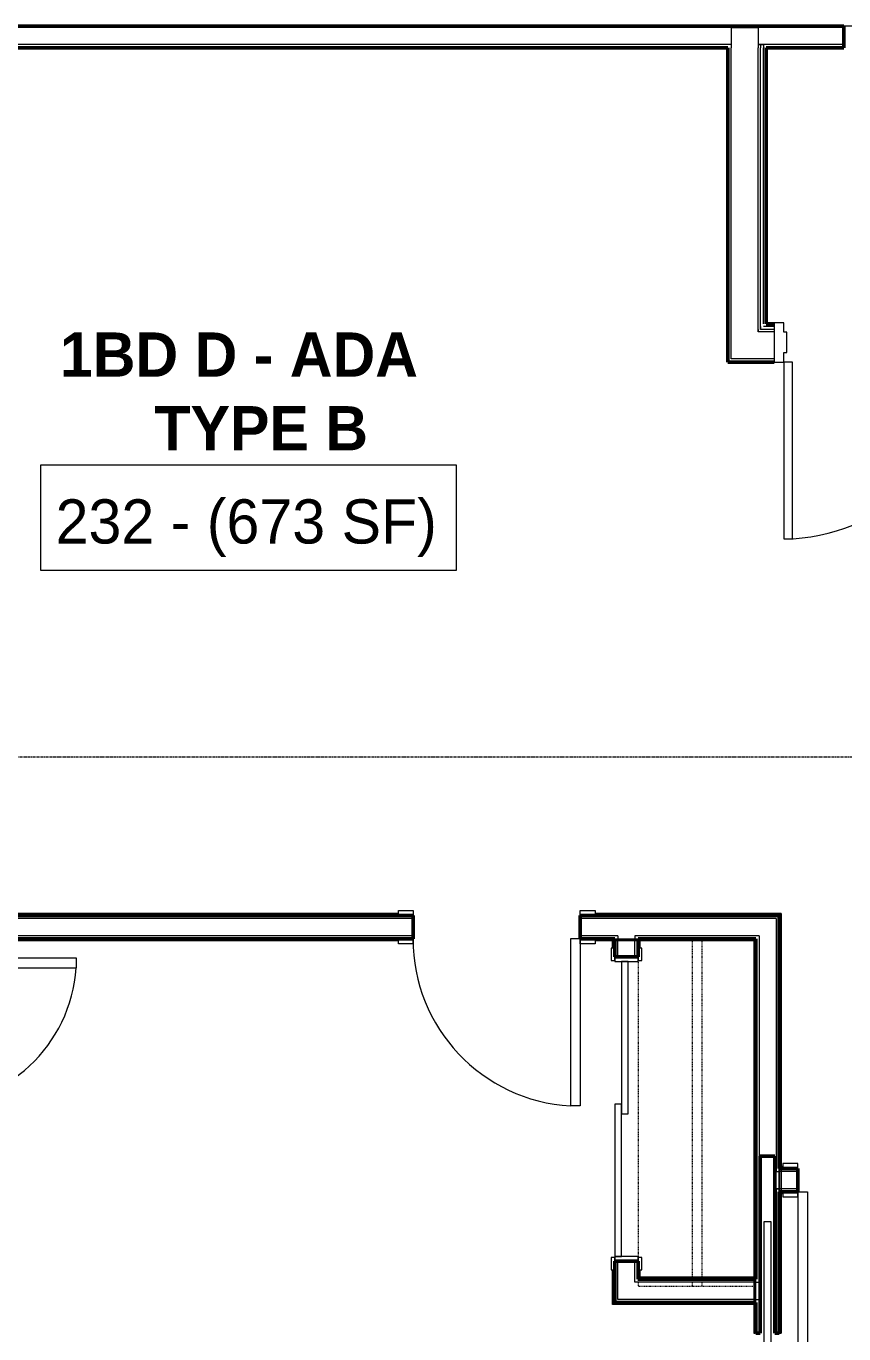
# Model space of a CAD drawing. Header units: inches. Extents: x -4235 to -464, y 9767 to 12344.
# Drawn here: x -3801.7 to -3635.3, y 11164.8 to 11431 of the extents above; entities that cross this region are included whole.
import ezdxf

# ---------------------------------------------------------------- set-up
doc = ezdxf.new("R2010")
doc.units = ezdxf.units.IN
doc.header["$MEASUREMENT"] = 0
doc.linetypes.add('Dash', pattern=[0.25, 0.125, -0.125])
doc.linetypes.add('Grid Line 1_2_', pattern=[0.875, 0.5, -0.125, 0.125, -0.125])
for name, color, linetype, lineweight in [('0-1', 7, 'Continuous', 5), ('0-2', 10, 'Continuous', 9), ('0-3', 7, 'Continuous', 9), ('A-AREA-IDEN', 2, 'Continuous', 9), ('A-DOOR-1', 7, 'Continuous', 9), ('A-DOOR-2', 130, 'Continuous', 20), ('A-DOOR-FRAM-1', 130, 'Continuous', 20), ('A-FLOR-4', 192, 'Continuous', 9), ('A-WALL-1', 250, 'Continuous', 50), ('A-WALL-2', 50, 'Continuous', 13), ('A-WALL-3', 10, 'Continuous', 9), ('A-WALL-4', 254, 'Continuous', 9), ('A-WALL-5', 7, 'Continuous', 9), ('I-WALL-1', 250, 'Continuous', 50), ('I-WALL-2', 10, 'Continuous', 9), ('I-WALL-3', 254, 'Continuous', 9), ('Q-CASE-HDLN-1', 7, 'Dash', 9), ('S-GRID-1', 1, 'Grid Line 1_2_', 9)]:
    doc.layers.add(name, color=color, linetype=linetype, lineweight=lineweight)
doc.styles.add('Century Gothic', font='ufonts.com_century-gothic.ttf', dxfattribs={"height": 9})
doc.styles.add('Century Gothic_B', font='GOTHICB.TTF', dxfattribs={"height": 9})

# ---------------------------------------------------------------- blocks, each defined once
blk = doc.blocks.new('SWING - SINGLE - FLUSH - 2-10 x 6-8 - PRIVACY-3199405-BACKGROUND - 2ND FLOOR')
at = {"layer": 'A-DOOR-1'}
blk.add_arc((17, -2.37), 34.07, 180, 266.6343, dxfattribs=at)
at = {"layer": 'A-DOOR-2'}
for p, q in [((15, -2.37), (15, -36.38)), ((17, -2.37), (15, -2.37)), ((17, -2.37), (17, -36.38)), ((17, -36.38), (15, -36.38))]:
    blk.add_line(p, q, dxfattribs=at)
at = {"layer": 'A-DOOR-FRAM-1'}
for p, q in [((-20, 2.38), (-20, 3.38)), ((-20, 3.38), (-17, 3.38)), ((-17, 3.38), (-17, 2.38)), ((17, 2.38), (17, 3.38)), ((17, 3.38), (20, 3.38)), ((20, 3.38), (20, 2.38)), ((-17, 2.38), (-20, 2.38)), ((20, 2.38), (17, 2.38)), ((-20, -2.37), (-17, -2.37)), ((-20, -3.37), (-20, -2.37)), ((-17, -2.37), (-17, -3.37)), ((17, -2.37), (20, -2.37)), ((17, -3.37), (17, -2.37)), ((20, -2.37), (20, -3.37)), ((-17, -3.37), (-20, -3.37)), ((20, -3.37), (17, -3.37))]:
    blk.add_line(p, q, dxfattribs=at)
blk = doc.blocks.new('Basic Wall _ INT - W4BØF - _5_8 GYP - 2X4 WOOD_BATT_ - 5_8 GYP_ - ___-2685893-BACKGROUND - 2ND FLOOR')
at = {"layer": 'A-WALL-3'}
for p, q in [((-3677.19, 11245.19), (-3677.21, 11245.19)), ((-3677.15, 11245.19), (-3677.1, 11245.19)), ((-3677.1, 11245.19), (-3677.09, 11245.19)), ((-3677.09, 11245.19), (-3677.07, 11245.19)), ((-3677.07, 11245.19), (-3676.92, 11245.19)), ((-3677.01, 11245.19), (-3677.07, 11245.19)), ((-3676.86, 11245.19), (-3677.01, 11245.19)), ((-3676.92, 11245.19), (-3676.8, 11245.19)), ((-3676.8, 11245.19), (-3676.86, 11245.19)), ((-3676.86, 11244.9), (-3676.86, 11244.96)), ((-3676.86, 11244.78), (-3676.86, 11244.85)), ((-3677.21, 11243.31), (-3677.21, 11241.56)), ((-3677.21, 11179.56), (-3677.21, 11177.81)), ((-3677.21, 11175.94), (-3677.19, 11175.96)), ((-3677.07, 11176.08), (-3677.01, 11176.14)), ((-3677.01, 11176.15), (-3676.86, 11176.29)), ((-3676.86, 11176.29), (-3676.8, 11176.35))]:
    blk.add_line(p, q, dxfattribs=at)
at = {"layer": 'A-WALL-4'}
for p, q in [((-3677.21, 11245.19), (-3677.17, 11245.19)), ((-3677.21, 11245.19), (-3677.21, 11243.31)), ((-3677.17, 11245.19), (-3677.15, 11245.19)), ((-3676.86, 11243.31), (-3676.86, 11244.78)), ((-3676.8, 11244.9), (-3676.8, 11244.96)), ((-3676.8, 11244.78), (-3676.8, 11244.85)), ((-3677.21, 11177.81), (-3677.21, 11175.94)), ((-3676.86, 11176.29), (-3676.86, 11177.81))]:
    blk.add_line(p, q, dxfattribs=at)
at = {"layer": 'A-WALL-5'}
for p, q in [((-3677.09, 11243.31), (-3677.09, 11245.19)), ((-3676.8, 11243.31), (-3676.8, 11244.78)), ((-3677.09, 11176.06), (-3677.09, 11177.81)), ((-3676.8, 11176.35), (-3676.8, 11177.81))]:
    blk.add_line(p, q, dxfattribs=at)
at = {"layer": 'A-WALL-5', "flags": 128}
for points in [[(-3677.09, 11176.06), (-3677.09, 11176.06), (-3677.1, 11176.05), (-3677.11, 11176.04), (-3677.13, 11176.02), (-3677.15, 11176), (-3677.17, 11175.98)], [(-3676.8, 11176.35), (-3676.92, 11176.23), (-3677.01, 11176.14), (-3677.07, 11176.08), (-3677.09, 11176.06)]]:
    blk.add_lwpolyline(points, dxfattribs=at)
blk = doc.blocks.new('Basic Wall _ INT - W4BØF - _5_8 GYP - 2X4 WOOD_BATT_ - 5_8 GYP_ - ___-2685892-BACKGROUND - 2ND FLOOR')
at = {"layer": 'A-WALL-3'}
for p, q in [((-3682.32, 11245.19), (-3682.38, 11245.19)), ((-3682.38, 11245.19), (-3682.17, 11245.19)), ((-3682.17, 11245.19), (-3682.32, 11245.19)), ((-3682.32, 11244.99), (-3682.32, 11245.03)), ((-3682.32, 11244.9), (-3682.32, 11244.97)), ((-3682.32, 11244.78), (-3682.32, 11244.87)), ((-3682.1, 11245.19), (-3682.17, 11245.19)), ((-3682.17, 11245.19), (-3682.11, 11245.19)), ((-3682.11, 11245.19), (-3682.09, 11245.19)), ((-3682.09, 11245.19), (-3682.03, 11245.19)), ((-3682.09, 11245.19), (-3682.09, 11245.19)), ((-3681.96, 11245.19), (-3681.99, 11245.19)), ((-3681.96, 11243.31), (-3681.96, 11241.56)), ((-3682.38, 11170.78), (-3682.32, 11170.84)), ((-3682.32, 11170.84), (-3682.17, 11170.98)), ((-3682.17, 11170.99), (-3682.1, 11171.05)), ((-3681.99, 11171.17), (-3681.96, 11171.19))]:
    blk.add_line(p, q, dxfattribs=at)
at = {"layer": 'A-WALL-4'}
for p, q in [((-3682.38, 11244.99), (-3682.38, 11245.03)), ((-3682.38, 11244.9), (-3682.38, 11244.97)), ((-3682.38, 11244.78), (-3682.38, 11244.87)), ((-3682.32, 11243.31), (-3682.32, 11244.78)), ((-3682.03, 11245.19), (-3682.01, 11245.19)), ((-3682.01, 11245.19), (-3681.96, 11245.19)), ((-3681.96, 11245.19), (-3681.96, 11243.31)), ((-3682.32, 11170.84), (-3682.32, 11177.81)), ((-3681.96, 11177.81), (-3681.96, 11171.19))]:
    blk.add_line(p, q, dxfattribs=at)
at = {"layer": 'A-WALL-5'}
for p, q in [((-3682.38, 11243.31), (-3682.38, 11244.78)), ((-3682.09, 11245.19), (-3682.09, 11243.31)), ((-3682.38, 11170.78), (-3682.38, 11177.81)), ((-3682.09, 11177.81), (-3682.09, 11171.06))]:
    blk.add_line(p, q, dxfattribs=at)
at = {"layer": 'A-WALL-5', "flags": 128}
for points in [[(-3682.09, 11171.06), (-3682.11, 11171.04), (-3682.17, 11170.99), (-3682.26, 11170.9), (-3682.38, 11170.78)], [(-3682.01, 11171.15), (-3682.03, 11171.13), (-3682.05, 11171.11), (-3682.07, 11171.09), (-3682.08, 11171.08), (-3682.09, 11171.07), (-3682.09, 11171.06)]]:
    blk.add_lwpolyline(points, dxfattribs=at)
blk = doc.blocks.new('Basic Wall _ INT - W4BØF - _5_8 GYP - 2X4 WOOD_BATT_ - 5_8 GYP_ - ___-2685894-BACKGROUND - 2ND FLOOR')
at = {"layer": 'A-WALL-3'}
for p, q in [((-3648.46, 11193.7), (-3648.46, 11193.68)), ((-3648.46, 11193.59), (-3648.46, 11193.64)), ((-3648.46, 11193.58), (-3648.46, 11193.59)), ((-3648.46, 11193.5), (-3648.46, 11193.58)), ((-3648.46, 11193.56), (-3648.46, 11193.5)), ((-3648.46, 11193.41), (-3648.46, 11193.5)), ((-3648.46, 11193.49), (-3648.46, 11193.35)), ((-3610.72, 11193.7), (-3607.72, 11193.7)), ((-3487.26, 11193.7), (-3486.67, 11193.7)), ((-3486.67, 11193.7), (-3486.67, 11193.66)), ((-3486.67, 11193.68), (-3486.67, 11193.7)), ((-3486.67, 11193.66), (-3486.67, 11193.64)), ((-3486.67, 11193.64), (-3486.67, 11193.62)), ((-3486.67, 11193.62), (-3486.67, 11193.6)), ((-3486.67, 11193.6), (-3486.67, 11193.59)), ((-3486.67, 11193.59), (-3486.67, 11193.58)), ((-3486.67, 11193.58), (-3486.67, 11193.56)), ((-3486.67, 11193.56), (-3486.67, 11193.41)), ((-3486.67, 11193.5), (-3486.67, 11193.56)), ((-3486.67, 11193.35), (-3486.67, 11193.49)), ((-3648.46, 11193.29), (-3648.46, 11193.41)), ((-3648.46, 11193.35), (-3648.46, 11193.29)), ((-3648.2, 11193.35), (-3648.26, 11193.35)), ((-3648.09, 11193.35), (-3648.17, 11193.35)), ((-3486.67, 11193.35), (-3487.26, 11193.35)), ((-3486.67, 11193.41), (-3486.67, 11193.29)), ((-3486.67, 11193.29), (-3486.67, 11193.35))]:
    blk.add_line(p, q, dxfattribs=at)
at = {"layer": 'A-WALL-4'}
for p, q in [((-3648.46, 11193.66), (-3648.46, 11193.7)), ((-3648.46, 11193.7), (-3647.72, 11193.7)), ((-3648.46, 11193.64), (-3648.46, 11193.66)), ((-3607.72, 11193.7), (-3517.26, 11193.7)), ((-3487.26, 11193.58), (-3486.67, 11193.58)), ((-3648.2, 11193.29), (-3648.26, 11193.29)), ((-3648.09, 11193.29), (-3648.17, 11193.29)), ((-3647.72, 11193.35), (-3648.05, 11193.35)), ((-3517.26, 11193.35), (-3607.72, 11193.35)), ((-3486.67, 11193.29), (-3487.26, 11193.29))]:
    blk.add_line(p, q, dxfattribs=at)
at = {"layer": 'A-WALL-5'}
for p, q in [((-3648.46, 11193.58), (-3647.72, 11193.58)), ((-3607.72, 11193.58), (-3517.26, 11193.58)), ((-3647.72, 11193.29), (-3648.05, 11193.29)), ((-3517.26, 11193.29), (-3607.72, 11193.29))]:
    blk.add_line(p, q, dxfattribs=at)
blk = doc.blocks.new('Basic Wall _ INT - W4BØF - _5_8 GYP - 2X4 WOOD_BATT_ - 5_8 GYP_ - ___-2685895-BACKGROUND - 2ND FLOOR')
at = {"layer": 'A-WALL-3'}
for p, q in [((-3648.46, 11198.74), (-3648.46, 11198.86)), ((-3648.46, 11198.86), (-3648.46, 11198.8)), ((-3648.46, 11198.8), (-3648.46, 11198.66)), ((-3648.21, 11198.8), (-3648.26, 11198.8)), ((-3648.05, 11198.8), (-3648.17, 11198.8)), ((-3486.67, 11198.8), (-3487.3, 11198.8)), ((-3486.67, 11198.8), (-3486.67, 11198.86)), ((-3486.67, 11198.86), (-3486.67, 11198.74)), ((-3486.67, 11198.66), (-3486.67, 11198.8)), ((-3648.46, 11198.58), (-3648.46, 11198.74)), ((-3648.46, 11198.65), (-3648.46, 11198.59)), ((-3648.46, 11198.57), (-3648.46, 11198.58)), ((-3648.46, 11198.51), (-3648.46, 11198.57)), ((-3648.46, 11198.47), (-3648.46, 11198.45)), ((-3610.72, 11198.45), (-3607.72, 11198.45)), ((-3487.3, 11198.45), (-3486.67, 11198.45)), ((-3486.67, 11198.74), (-3486.67, 11198.59)), ((-3486.67, 11198.59), (-3486.67, 11198.65)), ((-3486.67, 11198.59), (-3486.67, 11198.58)), ((-3486.67, 11198.58), (-3486.67, 11198.51)), ((-3486.67, 11198.51), (-3486.67, 11198.49)), ((-3486.67, 11198.49), (-3486.67, 11198.45)), ((-3486.67, 11198.45), (-3486.67, 11198.47))]:
    blk.add_line(p, q, dxfattribs=at)
at = {"layer": 'A-WALL-4'}
for p, q in [((-3648.21, 11198.86), (-3648.26, 11198.86)), ((-3648.05, 11198.86), (-3648.17, 11198.86)), ((-3647.72, 11198.8), (-3648.05, 11198.8)), ((-3521.12, 11198.8), (-3607.72, 11198.8)), ((-3521.12, 11198.8), (-3521.12, 11198.86)), ((-3521.12, 11198.66), (-3521.12, 11198.8)), ((-3516.37, 11198.86), (-3516.37, 11198.8)), ((-3516.37, 11198.8), (-3516.37, 11198.66)), ((-3487.3, 11198.8), (-3516.37, 11198.8)), ((-3486.67, 11198.86), (-3487.3, 11198.86)), ((-3648.46, 11198.49), (-3648.46, 11198.51)), ((-3648.46, 11198.45), (-3648.46, 11198.49)), ((-3648.46, 11198.45), (-3647.72, 11198.45)), ((-3607.72, 11198.45), (-3521.12, 11198.45)), ((-3521.12, 11198.59), (-3521.12, 11198.65)), ((-3521.12, 11198.45), (-3521.12, 11198.47)), ((-3516.37, 11198.65), (-3516.37, 11198.59)), ((-3516.37, 11198.47), (-3516.37, 11198.45)), ((-3516.37, 11198.45), (-3487.3, 11198.45)), ((-3486.67, 11198.58), (-3487.3, 11198.58))]:
    blk.add_line(p, q, dxfattribs=at)
at = {"layer": 'A-WALL-5'}
for p, q in [((-3647.72, 11198.86), (-3648.05, 11198.86)), ((-3521.12, 11198.86), (-3607.72, 11198.86)), ((-3521.12, 11198.86), (-3521.12, 11198.58)), ((-3516.37, 11198.58), (-3516.37, 11198.86)), ((-3487.3, 11198.86), (-3516.37, 11198.86)), ((-3647.72, 11198.58), (-3648.46, 11198.58)), ((-3521.12, 11198.58), (-3607.72, 11198.58)), ((-3521.12, 11198.58), (-3521.12, 11198.49)), ((-3521.12, 11198.49), (-3521.12, 11198.45)), ((-3487.3, 11198.58), (-3516.37, 11198.58)), ((-3516.37, 11198.49), (-3516.37, 11198.58)), ((-3516.37, 11198.45), (-3516.37, 11198.49))]:
    blk.add_line(p, q, dxfattribs=at)
blk = doc.blocks.new('Basic Wall _ INT - W4BØF - _5_8 GYP - 2X4 WOOD_BATT_ - 5_8 GYP_ - ___-2685897-BACKGROUND - 2ND FLOOR')
at = {"layer": 'A-WALL-3'}
for p, q in [((-3653.57, 11244.84), (-3653.63, 11244.78)), ((-3653.42, 11244.98), (-3653.57, 11244.84)), ((-3653.35, 11245.05), (-3653.42, 11244.99)), ((-3653.21, 11245.19), (-3653.24, 11245.17)), ((-3653.57, 11176.35), (-3653.57, 11176.24)), ((-3653.57, 11176.23), (-3653.57, 11176.14)), ((-3653.57, 11176.14), (-3653.57, 11176.08)), ((-3653.57, 11175.94), (-3653.57, 11171.2)), ((-3653.21, 11171.19), (-3653.21, 11175.94)), ((-3653.57, 11171.04), (-3653.57, 11170.99)), ((-3653.57, 11170.99), (-3653.57, 11170.9)), ((-3653.57, 11170.9), (-3653.57, 11170.78)), ((-3653.63, 11130.44), (-3653.57, 11130.44)), ((-3653.57, 11130.44), (-3653.42, 11130.44)), ((-3653.42, 11130.44), (-3653.35, 11130.44)), ((-3653.24, 11130.44), (-3653.21, 11130.44))]:
    blk.add_line(p, q, dxfattribs=at)
at = {"layer": 'A-WALL-4'}
for p, q in [((-3653.57, 11244.84), (-3653.57, 11176.35)), ((-3653.21, 11175.94), (-3653.21, 11245.19)), ((-3653.63, 11176.35), (-3653.63, 11176.24)), ((-3653.63, 11176.23), (-3653.63, 11176.14)), ((-3653.63, 11176.14), (-3653.63, 11176.09)), ((-3653.63, 11175.94), (-3653.63, 11171.2)), ((-3653.34, 11175.94), (-3653.34, 11171.83)), ((-3653.63, 11171.04), (-3653.63, 11170.99)), ((-3653.63, 11170.99), (-3653.63, 11170.9)), ((-3653.63, 11170.9), (-3653.63, 11170.78)), ((-3653.57, 11170.78), (-3653.57, 11164.94)), ((-3653.34, 11171.81), (-3653.34, 11171.19)), ((-3653.21, 11164.94), (-3653.21, 11171.19)), ((-3653.63, 11164.94), (-3653.57, 11164.94)), ((-3653.57, 11164.94), (-3653.42, 11164.94)), ((-3653.42, 11164.94), (-3653.35, 11164.94)), ((-3653.24, 11164.94), (-3653.21, 11164.94)), ((-3653.57, 11130.94), (-3653.63, 11130.94)), ((-3653.34, 11130.44), (-3653.63, 11130.44)), ((-3653.42, 11130.94), (-3653.57, 11130.94)), ((-3653.57, 11130.94), (-3653.57, 11130.44)), ((-3653.35, 11130.94), (-3653.42, 11130.94)), ((-3653.3, 11130.44), (-3653.34, 11130.44)), ((-3653.26, 11130.44), (-3653.3, 11130.44)), ((-3653.21, 11130.44), (-3653.26, 11130.44)), ((-3653.21, 11130.94), (-3653.24, 11130.94)), ((-3653.21, 11130.44), (-3653.21, 11130.94))]:
    blk.add_line(p, q, dxfattribs=at)
at = {"layer": 'A-WALL-5'}
for p, q in [((-3653.63, 11244.78), (-3653.63, 11176.35)), ((-3653.34, 11245.06), (-3653.34, 11175.94)), ((-3653.63, 11170.78), (-3653.63, 11164.94)), ((-3653.34, 11171.19), (-3653.34, 11164.94)), ((-3653.34, 11164.94), (-3653.63, 11164.94)), ((-3653.26, 11164.94), (-3653.34, 11164.94)), ((-3653.21, 11164.94), (-3653.26, 11164.94)), ((-3653.63, 11130.94), (-3653.34, 11130.94)), ((-3653.63, 11130.94), (-3653.63, 11130.44)), ((-3653.34, 11130.94), (-3653.34, 11130.44)), ((-3653.34, 11130.94), (-3653.26, 11130.94)), ((-3653.26, 11130.94), (-3653.21, 11130.94))]:
    blk.add_line(p, q, dxfattribs=at)
at = {"layer": 'A-WALL-5', "flags": 128}
for points in [[(-3653.63, 11244.78), (-3653.51, 11244.9), (-3653.42, 11244.99), (-3653.36, 11245.04), (-3653.34, 11245.06)], [(-3653.34, 11245.06), (-3653.34, 11245.07), (-3653.33, 11245.08), (-3653.32, 11245.09), (-3653.3, 11245.11), (-3653.28, 11245.13), (-3653.26, 11245.15)]]:
    blk.add_lwpolyline(points, dxfattribs=at)
blk = doc.blocks.new('Basic Wall _ INT - W4BØF - _5_8 GYP - 2X4 WOOD_BATT_ - 5_8 GYP_ - ___-2685896-BACKGROUND - 2ND FLOOR')
at = {"layer": 'A-WALL-3'}
for p, q in [((-3648.44, 11249.96), (-3648.46, 11249.94)), ((-3648.26, 11250.14), (-3648.32, 11250.08)), ((-3648.11, 11250.29), (-3648.26, 11250.15)), ((-3648.05, 11250.35), (-3648.11, 11250.29)), ((-3648.11, 11198.85), (-3648.11, 11198.74)), ((-3648.46, 11193.7), (-3648.46, 11198.45)), ((-3648.11, 11198.74), (-3648.11, 11198.65)), ((-3648.11, 11198.65), (-3648.11, 11198.59)), ((-3648.11, 11198.45), (-3648.11, 11193.7)), ((-3648.11, 11193.55), (-3648.11, 11193.5)), ((-3648.11, 11193.49), (-3648.11, 11193.41)), ((-3648.11, 11193.39), (-3648.11, 11193.29)), ((-3648.46, 11130.44), (-3648.44, 11130.44)), ((-3648.32, 11130.44), (-3648.26, 11130.44)), ((-3648.26, 11130.44), (-3648.11, 11130.44)), ((-3648.11, 11130.44), (-3648.05, 11130.44))]:
    blk.add_line(p, q, dxfattribs=at)
at = {"layer": 'A-WALL-4'}
for p, q in [((-3648.46, 11198.45), (-3648.46, 11249.94)), ((-3648.11, 11250.29), (-3648.11, 11198.86)), ((-3648.05, 11198.85), (-3648.05, 11198.74)), ((-3648.34, 11197.85), (-3648.34, 11198.45)), ((-3648.34, 11193.72), (-3648.34, 11197.83)), ((-3648.05, 11198.73), (-3648.05, 11198.65)), ((-3648.05, 11198.65), (-3648.05, 11198.59)), ((-3648.05, 11198.45), (-3648.05, 11193.7)), ((-3648.46, 11164.94), (-3648.46, 11193.7)), ((-3648.05, 11193.55), (-3648.05, 11193.5)), ((-3648.05, 11193.49), (-3648.05, 11193.41)), ((-3648.11, 11193.29), (-3648.11, 11164.94)), ((-3648.05, 11193.39), (-3648.05, 11193.29)), ((-3648.46, 11164.94), (-3648.44, 11164.94)), ((-3648.32, 11164.94), (-3648.26, 11164.94)), ((-3648.26, 11164.94), (-3648.11, 11164.94)), ((-3648.11, 11164.94), (-3648.05, 11164.94)), ((-3648.44, 11130.94), (-3648.46, 11130.94)), ((-3648.46, 11130.44), (-3648.46, 11130.94)), ((-3648.42, 11130.44), (-3648.46, 11130.44)), ((-3648.4, 11130.44), (-3648.42, 11130.44)), ((-3648.34, 11130.44), (-3648.4, 11130.44)), ((-3648.26, 11130.44), (-3648.34, 11130.44)), ((-3648.26, 11130.94), (-3648.32, 11130.94)), ((-3648.11, 11130.94), (-3648.26, 11130.94)), ((-3648.05, 11130.44), (-3648.26, 11130.44)), ((-3648.05, 11130.94), (-3648.11, 11130.94)), ((-3648.11, 11130.94), (-3648.11, 11130.44))]:
    blk.add_line(p, q, dxfattribs=at)
at = {"layer": 'A-WALL-5'}
for p, q in [((-3648.34, 11198.45), (-3648.34, 11250.06)), ((-3648.05, 11250.35), (-3648.05, 11198.86)), ((-3648.34, 11164.94), (-3648.34, 11193.7)), ((-3648.05, 11193.29), (-3648.05, 11164.94)), ((-3648.42, 11164.94), (-3648.46, 11164.94)), ((-3648.34, 11164.94), (-3648.42, 11164.94)), ((-3648.05, 11164.94), (-3648.34, 11164.94)), ((-3648.46, 11130.94), (-3648.42, 11130.94)), ((-3648.42, 11130.94), (-3648.34, 11130.94)), ((-3648.34, 11130.44), (-3648.34, 11130.94)), ((-3648.34, 11130.94), (-3648.05, 11130.94)), ((-3648.05, 11130.94), (-3648.05, 11130.44))]:
    blk.add_line(p, q, dxfattribs=at)
at = {"layer": 'A-WALL-5', "flags": 128}
for points in [[(-3648.42, 11249.98), (-3648.4, 11250), (-3648.38, 11250.02), (-3648.36, 11250.04), (-3648.35, 11250.05), (-3648.34, 11250.06), (-3648.34, 11250.06)], [(-3648.34, 11250.06), (-3648.32, 11250.08), (-3648.26, 11250.14), (-3648.17, 11250.23), (-3648.05, 11250.35)]]:
    blk.add_lwpolyline(points, dxfattribs=at)
blk = doc.blocks.new('SWING - SINGLE - FLUSH - 2-10 x 6-8 - PRIVACY-3199407-BACKGROUND - 2ND FLOOR')
at = {"layer": 'A-DOOR-1'}
blk.add_arc((17, 2.37), 34.07, 93.3657, 180, dxfattribs=at)
at = {"layer": 'A-DOOR-2'}
for p, q in [((15, 2.37), (15, 36.38)), ((17, 36.38), (15, 36.38)), ((17, 2.37), (17, 36.38)), ((17, 2.37), (15, 2.37))]:
    blk.add_line(p, q, dxfattribs=at)
at = {"layer": 'A-DOOR-FRAM-1'}
for p, q in [((-17, 3.37), (-20, 3.37)), ((-20, 3.37), (-20, 2.37)), ((-17, 2.37), (-17, 3.37)), ((20, 3.37), (17, 3.37)), ((17, 3.37), (17, 2.37)), ((20, 2.37), (20, 3.37)), ((-20, 2.37), (-17, 2.37)), ((17, 2.37), (20, 2.37)), ((-17, -2.38), (-20, -2.38)), ((-20, -2.38), (-20, -3.38)), ((-17, -3.38), (-17, -2.38)), ((20, -2.38), (17, -2.38)), ((17, -2.38), (17, -3.38)), ((20, -3.38), (20, -2.38)), ((-20, -3.38), (-17, -3.38)), ((17, -3.38), (20, -3.38))]:
    blk.add_line(p, q, dxfattribs=at)
blk = doc.blocks.new('SLIDING - FLUSH - 5-0 x 6-8-3203585-BACKGROUND - 2ND FLOOR')
at = {"layer": 'A-DOOR-1'}
for p, q in [((-30.25, 3), (-32.75, 3)), ((-32.75, 3), (-32.75, 2.25)), ((-30.25, 2.25), (-30.25, 3)), ((30.25, 3), (30.25, 2.25)), ((32.75, 3), (30.25, 3)), ((32.75, 2.25), (32.75, 3)), ((-32.75, 2.25), (-30.25, 2.25)), ((30.25, 2.25), (32.75, 2.25)), ((-30.25, -2.5), (-32.75, -2.5)), ((-32.75, -2.5), (-32.75, -3.25)), ((-30.25, -3.25), (-30.25, -2.5)), ((32.75, -2.5), (30.25, -2.5)), ((30.25, -2.5), (30.25, -3.25)), ((32.75, -3.25), (32.75, -2.5)), ((-32.75, -3.25), (-30.25, -3.25)), ((30.25, -3.25), (32.75, -3.25))]:
    blk.add_line(p, q, dxfattribs=at)
at = {"layer": 'A-DOOR-2'}
for p, q in [((1, 2.25), (-30, 2.25)), ((-30, 2.25), (-30, 0.88)), ((-30, 0.88), (1, 0.88)), ((30, 0.88), (-1, 0.88)), ((-1, 0.88), (-1, -0.5)), ((1, 0.88), (1, 2.25)), ((30, -0.5), (30, 0.88)), ((-1, -0.5), (30, -0.5))]:
    blk.add_line(p, q, dxfattribs=at)
at = {"layer": 'A-DOOR-FRAM-1'}
for p, q in [((-30, 2.25), (-31, 2.25)), ((-31, 2.25), (-31, -2.5)), ((-30, -2.5), (-30, 2.25)), ((31, 2.25), (30, 2.25)), ((30, 2.25), (30, -2.5)), ((31, -2.5), (31, 2.25)), ((-31, -2.5), (-30, -2.5)), ((30, -2.5), (31, -2.5))]:
    blk.add_line(p, q, dxfattribs=at)
blk = doc.blocks.new('OD_CW_Closet - OD_CW_Closet-1912361-BACKGROUND - 2ND FLOOR')
at = {"layer": 'Q-CASE-HDLN-1'}
for p, q in [((71.4, 24), (0.74, 24)), ((0.74, 24), (0.74, 0)), ((71.4, 0), (71.4, 24)), ((0.74, 13), (71.4, 13)), ((0.74, 11), (71.4, 11)), ((0.74, 0), (71.4, 0))]:
    blk.add_line(p, q, dxfattribs=at)
blk = doc.blocks.new('POCKET - FLUSH - 2-10 x 6-8-2882529-BACKGROUND - 2ND FLOOR')
at = {"layer": 'A-DOOR-2'}
for p, q in [((-39.67, 0.75), (-39.67, -0.75)), ((-5.67, 0.75), (-39.67, 0.75)), ((-5.67, -0.75), (-5.67, 0.75)), ((-39.67, -0.75), (-5.67, -0.75))]:
    blk.add_line(p, q, dxfattribs=at)
blk = doc.blocks.new('Basic Wall _ INT - W4BØF - _5_8 GYP - 2X4 WOOD_BATT_ - 5_8 GYP_ - ___-2685898-BACKGROUND - 2ND FLOOR')
at = {"layer": 'A-WALL-3'}
for p, q in [((-3677.19, 11175.96), (-3677.21, 11175.94)), ((-3677.01, 11176.14), (-3677.07, 11176.08)), ((-3676.86, 11176.29), (-3677.01, 11176.15)), ((-3676.8, 11176.35), (-3676.86, 11176.29)), ((-3653.53, 11176.29), (-3653.63, 11176.29)), ((-3653.43, 11176.29), (-3653.51, 11176.29)), ((-3653.37, 11176.29), (-3653.42, 11176.29)), ((-3653.21, 11176.29), (-3653.21, 11176.35)), ((-3653.21, 11176.35), (-3653.21, 11176.23)), ((-3653.21, 11176.15), (-3653.21, 11176.29)), ((-3653.21, 11176.23), (-3653.21, 11176.14)), ((-3653.21, 11176.08), (-3653.21, 11176.14)), ((-3653.21, 11176.14), (-3653.21, 11176.06)), ((-3653.21, 11176.06), (-3653.21, 11176.02)), ((-3653.21, 11176.02), (-3653.21, 11176)), ((-3653.21, 11175.94), (-3653.21, 11175.96))]:
    blk.add_line(p, q, dxfattribs=at)
at = {"layer": 'A-WALL-4'}
for p, q in [((-3677.21, 11175.94), (-3653.21, 11175.94)), ((-3653.63, 11176.29), (-3676.86, 11176.29)), ((-3653.53, 11176.35), (-3653.63, 11176.35)), ((-3653.43, 11176.35), (-3653.51, 11176.35)), ((-3653.37, 11176.35), (-3653.42, 11176.35)), ((-3653.21, 11176), (-3653.21, 11175.98)), ((-3653.21, 11175.98), (-3653.21, 11175.94))]:
    blk.add_line(p, q, dxfattribs=at)
at = {"layer": 'A-WALL-5'}
for p, q in [((-3653.21, 11176.06), (-3677.09, 11176.06)), ((-3653.63, 11176.35), (-3676.8, 11176.35))]:
    blk.add_line(p, q, dxfattribs=at)
at = {"layer": 'A-WALL-5', "flags": 128}
for points in [[(-3677.17, 11175.98), (-3677.15, 11176), (-3677.13, 11176.02), (-3677.11, 11176.04), (-3677.1, 11176.05), (-3677.09, 11176.06), (-3677.09, 11176.06)], [(-3677.09, 11176.06), (-3677.07, 11176.08), (-3677.01, 11176.14), (-3676.92, 11176.23), (-3676.8, 11176.35)]]:
    blk.add_lwpolyline(points, dxfattribs=at)
blk = doc.blocks.new('Basic Wall _ INT - W4BØF - _5_8 GYP - 2X4 WOOD_BATT_ - 5_8 GYP_ - ___-2685899-BACKGROUND - 2ND FLOOR')
at = {"layer": 'A-WALL-3'}
for p, q in [((-3682.32, 11170.84), (-3682.38, 11170.78)), ((-3682.17, 11170.98), (-3682.32, 11170.84)), ((-3682.1, 11171.05), (-3682.17, 11170.99)), ((-3681.96, 11171.19), (-3681.99, 11171.17)), ((-3653.52, 11170.84), (-3653.63, 11170.84)), ((-3653.42, 11170.84), (-3653.51, 11170.84)), ((-3653.36, 11170.84), (-3653.42, 11170.84)), ((-3653.21, 11171.17), (-3653.21, 11171.19)), ((-3653.21, 11171.13), (-3653.21, 11171.06)), ((-3653.21, 11171.06), (-3653.21, 11171.04)), ((-3653.21, 11170.99), (-3653.21, 11171.05)), ((-3653.21, 11171.04), (-3653.21, 11170.9)), ((-3653.21, 11170.84), (-3653.21, 11170.98)), ((-3653.21, 11170.9), (-3653.21, 11170.78)), ((-3653.21, 11170.78), (-3653.21, 11170.84))]:
    blk.add_line(p, q, dxfattribs=at)
at = {"layer": 'A-WALL-4'}
for p, q in [((-3653.63, 11170.84), (-3682.32, 11170.84)), ((-3681.96, 11171.19), (-3653.21, 11171.19)), ((-3653.52, 11170.78), (-3653.63, 11170.78)), ((-3653.42, 11170.78), (-3653.51, 11170.78)), ((-3653.36, 11170.78), (-3653.42, 11170.78)), ((-3653.21, 11171.19), (-3653.21, 11171.15)), ((-3653.21, 11171.15), (-3653.21, 11171.13))]:
    blk.add_line(p, q, dxfattribs=at)
at = {"layer": 'A-WALL-5'}
for p, q in [((-3653.63, 11170.78), (-3682.38, 11170.78)), ((-3682.09, 11171.06), (-3653.21, 11171.06))]:
    blk.add_line(p, q, dxfattribs=at)
at = {"layer": 'A-WALL-5', "flags": 128}
for points in [[(-3682.38, 11170.78), (-3682.26, 11170.9), (-3682.17, 11170.99), (-3682.11, 11171.04), (-3682.09, 11171.06)], [(-3682.09, 11171.06), (-3682.09, 11171.07), (-3682.08, 11171.08), (-3682.07, 11171.09), (-3682.05, 11171.11), (-3682.03, 11171.13), (-3682.01, 11171.15)]]:
    blk.add_lwpolyline(points, dxfattribs=at)
blk = doc.blocks.new('SWING - SINGLE - FLUSH - 30_ x 80_ - MAGIC PAK DOOR - ACOUSTICAL SEAL-3199411-BACKGROUND - 2ND FLOOR')
at = {"layer": 'A-DOOR-1'}
blk.add_arc((15, -2.375), 30.067, 180, 266.18593, dxfattribs=at)
at = {"layer": 'A-DOOR-2'}
for p, q in [((13, -2.375), (13, -32.375)), ((15, -2.375), (13, -2.375)), ((15, -2.375), (15, -32.375)), ((15, -32.375), (13, -32.375))]:
    blk.add_line(p, q, dxfattribs=at)
at = {"layer": 'A-DOOR-FRAM-1'}
for p, q in [((-18, 2.375), (-18, 3.375)), ((-18, 3.375), (-15, 3.375)), ((-15, 3.375), (-15, 2.375)), ((15, 2.375), (15, 3.375)), ((15, 3.375), (18, 3.375)), ((18, 3.375), (18, 2.375)), ((-15, 2.375), (-18, 2.375)), ((18, 2.375), (15, 2.375)), ((-18, -2.375), (-15, -2.375)), ((-18, -3.375), (-18, -2.375)), ((-15, -2.375), (-15, -3.375)), ((15, -2.375), (18, -2.375)), ((15, -3.375), (15, -2.375)), ((18, -2.375), (18, -3.375)), ((-15, -3.375), (-18, -3.375)), ((18, -3.375), (15, -3.375))]:
    blk.add_line(p, q, dxfattribs=at)
blk = doc.blocks.new('Basic Wall _ INT - W4BØF - _5_8 GYP - 2X4 WOOD_BATT_ - 5_8 GYP_ - ___-2685905-BACKGROUND - 2ND FLOOR')
at = {"layer": 'A-WALL-3'}
for p, q in [((-3824.47, 11250.35), (-3824.47, 11250.29)), ((-3824.47, 11250.29), (-3824.47, 11250.15)), ((-3824.47, 11250.14), (-3824.47, 11250.08)), ((-3824.47, 11249.96), (-3824.47, 11249.94)), ((-3725.96, 11249.94), (-3722.96, 11249.94)), ((-3688.96, 11249.94), (-3685.96, 11249.94)), ((-3648.46, 11249.94), (-3648.44, 11249.96)), ((-3648.32, 11250.08), (-3648.26, 11250.14)), ((-3648.26, 11250.15), (-3648.11, 11250.29)), ((-3648.11, 11250.29), (-3648.05, 11250.35))]:
    blk.add_line(p, q, dxfattribs=at)
at = {"layer": 'A-WALL-4'}
for p, q in [((-3725.96, 11250.29), (-3824.47, 11250.29)), ((-3824.47, 11249.94), (-3725.96, 11249.94)), ((-3648.11, 11250.29), (-3685.96, 11250.29)), ((-3685.96, 11249.94), (-3648.46, 11249.94))]:
    blk.add_line(p, q, dxfattribs=at)
at = {"layer": 'A-WALL-5'}
for p, q in [((-3824.47, 11250.06), (-3824.47, 11250.35)), ((-3725.96, 11250.35), (-3824.47, 11250.35)), ((-3725.96, 11250.06), (-3824.47, 11250.06)), ((-3824.47, 11249.98), (-3824.47, 11250.06)), ((-3824.47, 11249.94), (-3824.47, 11249.98)), ((-3648.05, 11250.35), (-3685.96, 11250.35)), ((-3648.34, 11250.06), (-3685.96, 11250.06))]:
    blk.add_line(p, q, dxfattribs=at)
at = {"layer": 'A-WALL-5', "flags": 128}
for points in [[(-3648.34, 11250.06), (-3648.34, 11250.06), (-3648.35, 11250.05), (-3648.36, 11250.04), (-3648.38, 11250.02), (-3648.4, 11250), (-3648.42, 11249.98)], [(-3648.05, 11250.35), (-3648.17, 11250.23), (-3648.26, 11250.14), (-3648.32, 11250.08), (-3648.34, 11250.06)]]:
    blk.add_lwpolyline(points, dxfattribs=at)
blk = doc.blocks.new('Basic Wall _ INT - W4BØF - _5_8 GYP - 2X4 WOOD_BATT_ - 5_8 GYP_ - ___-2685904-BACKGROUND - 2ND FLOOR')
at = {"layer": 'A-WALL-3'}
for p, q in [((-3824.47, 11245.19), (-3824.47, 11245.17)), ((-3824.47, 11245.15), (-3824.47, 11245.19)), ((-3824.47, 11245.19), (-3822.2, 11245.19)), ((-3824.47, 11245.13), (-3824.47, 11245.15)), ((-3824.47, 11245.11), (-3824.47, 11245.13)), ((-3824.47, 11245.07), (-3824.47, 11245.11)), ((-3824.47, 11245.06), (-3824.47, 11245.07)), ((-3824.47, 11244.99), (-3824.47, 11245.06)), ((-3824.47, 11245.05), (-3824.47, 11244.99)), ((-3824.47, 11244.78), (-3824.47, 11244.99)), ((-3824.47, 11244.98), (-3824.47, 11244.84)), ((-3824.47, 11244.84), (-3824.47, 11244.78)), ((-3821.57, 11244.84), (-3824.47, 11244.84)), ((-3822.2, 11245.19), (-3821.57, 11245.19)), ((-3821.38, 11244.84), (-3821.43, 11244.84)), ((-3821.3, 11244.84), (-3821.37, 11244.84)), ((-3821.19, 11244.84), (-3821.28, 11244.84)), ((-3725.96, 11245.19), (-3722.96, 11245.19)), ((-3688.96, 11245.19), (-3685.96, 11245.19)), ((-3682.27, 11244.84), (-3682.38, 11244.84)), ((-3682.18, 11244.84), (-3682.26, 11244.84)), ((-3682.11, 11244.84), (-3682.17, 11244.84)), ((-3681.96, 11245.19), (-3677.21, 11245.19)), ((-3677.21, 11244.84), (-3681.96, 11244.84)), ((-3677.02, 11244.84), (-3677.07, 11244.84)), ((-3676.93, 11244.84), (-3677.01, 11244.84)), ((-3676.81, 11244.84), (-3676.92, 11244.84)), ((-3653.63, 11244.78), (-3653.57, 11244.84)), ((-3653.57, 11244.84), (-3653.42, 11244.98)), ((-3653.42, 11244.99), (-3653.35, 11245.05)), ((-3653.24, 11245.17), (-3653.21, 11245.19))]:
    blk.add_line(p, q, dxfattribs=at)
at = {"layer": 'A-WALL-4'}
for p, q in [((-3824.47, 11245.06), (-3822.2, 11245.06)), ((-3821.57, 11244.78), (-3824.47, 11244.78)), ((-3822.18, 11245.06), (-3821.57, 11245.06)), ((-3821.57, 11245.19), (-3725.96, 11245.19)), ((-3821.38, 11244.78), (-3821.43, 11244.78)), ((-3821.3, 11244.78), (-3821.37, 11244.78)), ((-3821.19, 11244.78), (-3821.28, 11244.78)), ((-3725.96, 11244.84), (-3821.16, 11244.84)), ((-3685.96, 11245.19), (-3681.96, 11245.19)), ((-3682.38, 11244.84), (-3685.96, 11244.84)), ((-3682.27, 11244.78), (-3682.38, 11244.78)), ((-3682.18, 11244.78), (-3682.26, 11244.78)), ((-3682.12, 11244.78), (-3682.17, 11244.78)), ((-3677.21, 11244.78), (-3681.96, 11244.78)), ((-3681.94, 11245.06), (-3677.24, 11245.06)), ((-3677.21, 11245.19), (-3653.21, 11245.19)), ((-3677.02, 11244.78), (-3677.07, 11244.78)), ((-3676.93, 11244.78), (-3677.01, 11244.78)), ((-3676.81, 11244.78), (-3676.92, 11244.78)), ((-3653.57, 11244.84), (-3676.8, 11244.84))]:
    blk.add_line(p, q, dxfattribs=at)
at = {"layer": 'A-WALL-5'}
for p, q in [((-3821.57, 11245.06), (-3725.96, 11245.06)), ((-3725.96, 11244.78), (-3821.16, 11244.78)), ((-3685.96, 11245.06), (-3681.96, 11245.06)), ((-3682.38, 11244.78), (-3685.96, 11244.78)), ((-3677.21, 11245.06), (-3653.34, 11245.06)), ((-3653.63, 11244.78), (-3676.8, 11244.78))]:
    blk.add_line(p, q, dxfattribs=at)
at = {"layer": 'A-WALL-5', "flags": 128}
for points in [[(-3653.34, 11245.06), (-3653.36, 11245.04), (-3653.42, 11244.99), (-3653.51, 11244.9), (-3653.63, 11244.78)], [(-3653.26, 11245.15), (-3653.28, 11245.13), (-3653.3, 11245.11), (-3653.32, 11245.09), (-3653.33, 11245.08), (-3653.34, 11245.07), (-3653.34, 11245.06)]]:
    blk.add_lwpolyline(points, dxfattribs=at)
blk = doc.blocks.new('CTR - 1st Phase - Unit Layouts_rvt-1-BACKGROUND - 2ND FLOOR')
at = {"layer": 'A-WALL-1'}
for p, q in [((-3722.96, 11249.94), (-3824.47, 11249.94)), ((-3722.96, 11245.19), (-3722.96, 11249.94)), ((-3648.46, 11249.94), (-3688.96, 11249.94)), ((-3688.96, 11249.94), (-3688.96, 11245.19)), ((-3648.46, 11249.31), (-3648.46, 11249.94)), ((-3648.46, 11245.19), (-3648.46, 11249.31)), ((-3824.47, 11245.19), (-3722.96, 11245.19)), ((-3688.96, 11245.19), (-3681.96, 11245.19)), ((-3681.96, 11245.19), (-3681.96, 11241.56)), ((-3677.21, 11241.56), (-3677.21, 11245.19)), ((-3677.21, 11245.19), (-3653.21, 11245.19)), ((-3653.21, 11245.19), (-3653.21, 11175.94)), ((-3648.46, 11198.45), (-3648.46, 11245.19)), ((-3681.96, 11241.56), (-3677.21, 11241.56)), ((-3652.34, 11164.94), (-3652.34, 11200.94)), ((-3652.34, 11200.94), (-3649.34, 11200.94)), ((-3649.34, 11200.94), (-3649.34, 11164.94)), ((-3644.72, 11198.45), (-3648.46, 11198.45)), ((-3644.72, 11193.7), (-3644.72, 11198.45)), ((-3648.46, 11193.7), (-3644.72, 11193.7)), ((-3648.46, 11164.94), (-3648.46, 11193.7)), ((-3681.96, 11179.56), (-3681.96, 11171.19)), ((-3677.21, 11179.56), (-3681.96, 11179.56)), ((-3677.21, 11175.94), (-3677.21, 11179.56)), ((-3653.21, 11175.94), (-3677.21, 11175.94)), ((-3681.96, 11171.19), (-3681.34, 11171.19)), ((-3681.34, 11171.19), (-3677.21, 11171.19)), ((-3677.21, 11171.19), (-3653.21, 11171.19)), ((-3653.21, 11171.19), (-3653.21, 11164.94)), ((-3653.21, 11164.94), (-3652.34, 11164.94)), ((-3649.34, 11164.94), (-3648.46, 11164.94))]:
    blk.add_line(p, q, dxfattribs=at)
at = {"layer": 'A-WALL-2'}
for p, q in [((-3722.96, 11249.31), (-3824.47, 11249.31)), ((-3649.09, 11249.31), (-3688.96, 11249.31)), ((-3649.09, 11249.31), (-3649.09, 11245.81)), ((-3722.96, 11245.81), (-3824.47, 11245.81)), ((-3681.34, 11245.81), (-3688.96, 11245.81)), ((-3681.34, 11245.81), (-3681.34, 11245.19)), ((-3681.34, 11241.56), (-3681.34, 11245.19)), ((-3677.84, 11245.81), (-3677.84, 11245.19)), ((-3652.59, 11245.81), (-3677.84, 11245.81)), ((-3677.84, 11241.56), (-3677.84, 11245.19)), ((-3652.59, 11245.81), (-3652.59, 11245.19)), ((-3652.59, 11245.19), (-3652.59, 11175.31)), ((-3649.09, 11245.81), (-3649.09, 11245.19)), ((-3649.09, 11245.19), (-3649.09, 11197.83)), ((-3649.09, 11197.83), (-3648.46, 11197.83)), ((-3649.09, 11197.83), (-3648.46, 11197.83)), ((-3644.72, 11197.83), (-3648.46, 11197.83)), ((-3649.09, 11194.33), (-3648.46, 11194.33)), ((-3649.09, 11194.33), (-3649.09, 11164.94)), ((-3648.46, 11194.33), (-3649.09, 11194.33)), ((-3644.72, 11194.33), (-3648.46, 11194.33)), ((-3681.34, 11171.81), (-3681.34, 11179.56)), ((-3677.84, 11175.31), (-3677.84, 11179.56)), ((-3677.21, 11175.31), (-3677.84, 11175.31)), ((-3653.21, 11175.31), (-3677.21, 11175.31)), ((-3653.21, 11175.31), (-3652.59, 11175.31)), ((-3677.84, 11171.81), (-3681.34, 11171.81)), ((-3677.21, 11171.81), (-3677.84, 11171.81)), ((-3653.21, 11171.81), (-3677.21, 11171.81)), ((-3653.21, 11171.81), (-3652.59, 11171.81)), ((-3652.59, 11171.81), (-3652.59, 11164.94))]:
    blk.add_line(p, q, dxfattribs=at)
at = {"layer": 'A-WALL-3'}
for p, q in [((-3725.96, 11249.94), (-3824.47, 11249.94)), ((-3722.96, 11249.94), (-3725.96, 11249.94)), ((-3685.96, 11249.94), (-3688.96, 11249.94)), ((-3648.46, 11249.94), (-3685.96, 11249.94)), ((-3648.46, 11249.94), (-3648.46, 11245.19)), ((-3821.16, 11245.19), (-3725.96, 11245.19)), ((-3725.96, 11245.19), (-3722.96, 11245.19)), ((-3688.96, 11245.19), (-3685.96, 11245.19)), ((-3685.96, 11245.19), (-3682.38, 11245.19)), ((-3682.38, 11245.19), (-3682.11, 11245.19)), ((-3681.96, 11245.03), (-3681.96, 11244.99)), ((-3681.96, 11244.97), (-3681.96, 11244.9)), ((-3681.96, 11244.87), (-3681.96, 11244.78)), ((-3681.96, 11244.78), (-3681.96, 11243.31)), ((-3677.21, 11244.9), (-3677.21, 11244.96)), ((-3677.21, 11244.78), (-3677.21, 11244.86)), ((-3677.21, 11243.31), (-3677.21, 11244.78)), ((-3677.07, 11245.19), (-3676.8, 11245.19)), ((-3676.8, 11245.19), (-3653.21, 11245.19)), ((-3653.21, 11245.19), (-3653.21, 11176.35)), ((-3648.46, 11198.86), (-3648.46, 11245.19)), ((-3681.96, 11243.31), (-3681.96, 11241.56)), ((-3677.21, 11241.56), (-3681.96, 11241.56)), ((-3677.21, 11241.56), (-3677.21, 11243.31)), ((-3648.46, 11198.59), (-3648.46, 11198.86)), ((-3648.21, 11198.45), (-3648.26, 11198.45)), ((-3648.05, 11198.45), (-3648.17, 11198.45)), ((-3647.72, 11198.45), (-3648.05, 11198.45)), ((-3648.46, 11193.29), (-3648.46, 11193.56)), ((-3648.26, 11193.7), (-3648.2, 11193.7)), ((-3648.17, 11193.7), (-3648.09, 11193.7)), ((-3648.05, 11193.7), (-3647.72, 11193.7)), ((-3648.46, 11164.94), (-3648.46, 11193.29)), ((-3681.96, 11179.56), (-3677.21, 11179.56)), ((-3681.96, 11177.81), (-3681.96, 11171.19)), ((-3677.21, 11177.81), (-3677.21, 11179.56)), ((-3677.21, 11175.94), (-3677.21, 11177.81)), ((-3653.63, 11175.94), (-3677.21, 11175.94)), ((-3653.53, 11175.94), (-3653.63, 11175.94)), ((-3653.43, 11175.94), (-3653.51, 11175.94)), ((-3653.37, 11175.94), (-3653.42, 11175.94)), ((-3653.21, 11176.35), (-3653.21, 11176.08)), ((-3677.21, 11171.19), (-3681.96, 11171.19)), ((-3677.21, 11171.19), (-3653.63, 11171.19)), ((-3653.63, 11171.19), (-3653.52, 11171.19)), ((-3653.51, 11171.19), (-3653.42, 11171.19)), ((-3653.42, 11171.19), (-3653.36, 11171.19)), ((-3653.21, 11171.04), (-3653.21, 11170.78)), ((-3653.21, 11170.78), (-3653.21, 11164.94))]:
    blk.add_line(p, q, dxfattribs=at)
at = {"layer": 'A-WALL-4'}
for p, q in [((-3722.96, 11249.94), (-3722.96, 11245.19)), ((-3688.96, 11245.19), (-3688.96, 11249.94)), ((-3649.34, 11200.94), (-3652.34, 11200.94)), ((-3652.34, 11200.94), (-3652.34, 11164.94)), ((-3649.34, 11164.94), (-3649.34, 11200.94)), ((-3644.72, 11198.45), (-3644.72, 11193.7)), ((-3652.34, 11164.94), (-3653.21, 11164.94)), ((-3648.46, 11164.94), (-3649.34, 11164.94))]:
    blk.add_line(p, q, dxfattribs=at)
at = {"layer": '0-2'}
for name, p in [('Basic Wall _ INT - W4BØF - _5_8 GYP - 2X4 WOOD_BATT_ - 5_8 GYP_ - ___-2685905-BACKGROUND - 2ND FLOOR', (0, 0)), ('SWING - SINGLE - FLUSH - 2-10 x 6-8 - PRIVACY-3199405-BACKGROUND - 2ND FLOOR', (-3705.96, 11247.56)), ('Basic Wall _ INT - W4BØF - _5_8 GYP - 2X4 WOOD_BATT_ - 5_8 GYP_ - ___-2685896-BACKGROUND - 2ND FLOOR', (0, 0)), ('Basic Wall _ INT - W4BØF - _5_8 GYP - 2X4 WOOD_BATT_ - 5_8 GYP_ - ___-2685904-BACKGROUND - 2ND FLOOR', (0, 0)), ('Basic Wall _ INT - W4BØF - _5_8 GYP - 2X4 WOOD_BATT_ - 5_8 GYP_ - ___-2685892-BACKGROUND - 2ND FLOOR', (0, 0)), ('Basic Wall _ INT - W4BØF - _5_8 GYP - 2X4 WOOD_BATT_ - 5_8 GYP_ - ___-2685893-BACKGROUND - 2ND FLOOR', (0, 0)), ('Basic Wall _ INT - W4BØF - _5_8 GYP - 2X4 WOOD_BATT_ - 5_8 GYP_ - ___-2685897-BACKGROUND - 2ND FLOOR', (0, 0)), ('Basic Wall _ INT - W4BØF - _5_8 GYP - 2X4 WOOD_BATT_ - 5_8 GYP_ - ___-2685895-BACKGROUND - 2ND FLOOR', (0, 0)), ('Basic Wall _ INT - W4BØF - _5_8 GYP - 2X4 WOOD_BATT_ - 5_8 GYP_ - ___-2685894-BACKGROUND - 2ND FLOOR', (0, 0)), ('Basic Wall _ INT - W4BØF - _5_8 GYP - 2X4 WOOD_BATT_ - 5_8 GYP_ - ___-2685898-BACKGROUND - 2ND FLOOR', (0, 0)), ('Basic Wall _ INT - W4BØF - _5_8 GYP - 2X4 WOOD_BATT_ - 5_8 GYP_ - ___-2685899-BACKGROUND - 2ND FLOOR', (0, 0))]:
    blk.add_blockref(name, p, dxfattribs=at)
for name, p, rotation in [('SWING - SINGLE - FLUSH - 30_ x 80_ - MAGIC PAK DOOR - ACOUSTICAL SEAL-3199411-BACKGROUND - 2ND FLOOR', (-3823.95, 11226.31), 89.99999999999706), ('OD_CW_Closet - OD_CW_Closet-1912361-BACKGROUND - 2ND FLOOR', (-3677.21, 11245.93), 270.0000000000016), ('SLIDING - FLUSH - 5-0 x 6-8-3203585-BACKGROUND - 2ND FLOOR', (-3679.71, 11210.56), 90.00000000000375), ('SWING - SINGLE - FLUSH - 2-10 x 6-8 - PRIVACY-3199407-BACKGROUND - 2ND FLOOR', (-3627.72, 11196.08), 180), ('POCKET - FLUSH - 2-10 x 6-8-2882529-BACKGROUND - 2ND FLOOR', (-3650.84, 11147.94), 270)]:
    blk.add_blockref(name, p, dxfattribs=dict(at, rotation=rotation))
blk = doc.blocks.new('HOLLOW METAL - UNIT DOOR-2191978-BACKGROUND - 2ND FLOOR')
at = {"layer": 'A-DOOR-1'}
blk.add_arc((18, 4.125), 36, 90, 180, dxfattribs=at)
at = {"layer": 'A-DOOR-2'}
for p, q in [((18, 40.125), (16.25, 40.125)), ((16.25, 40.125), (16.25, 4.125)), ((18, 4.125), (18, 40.125)), ((16.25, 4.125), (18, 4.125))]:
    blk.add_line(p, q, dxfattribs=at)
at = {"layer": 'A-DOOR-FRAM-1'}
for p, q in [((-18, 4.125), (-20, 4.125)), ((-20, 4.125), (-20, -3.875)), ((-18, 2.1875), (-18, 4.125)), ((18, 4.125), (18, 2.1875)), ((20, 4.125), (18, 4.125)), ((20, -3.875), (20, 4.125)), ((-17.375, 2.1875), (-18, 2.1875)), ((-17.375, -1.9375), (-17.375, 2.1875)), ((18, 2.1875), (17.375, 2.1875)), ((17.375, 2.1875), (17.375, -1.9375)), ((-18, -3.875), (-18, -1.9375)), ((-18, -1.9375), (-17.375, -1.9375)), ((17.375, -1.9375), (18, -1.9375)), ((18, -1.9375), (18, -3.875)), ((-20, -3.875), (-18, -3.875)), ((18, -3.875), (20, -3.875))]:
    blk.add_line(p, q, dxfattribs=at)
blk = doc.blocks.new('CTR - 1st Phase - Common Walls_rvt-1-BACKGROUND - 2ND FLOOR')
at = {"layer": 'A-WALL-1'}
for p, q in [((-3635.32, 11430.99), (-3827.32, 11430.99)), ((-3635.32, 11426.61), (-3635.32, 11430.99)), ((-3827.32, 11426.61), (-3658.9, 11426.61)), ((-3651.15, 11426.61), (-3635.32, 11426.61))]:
    blk.add_line(p, q, dxfattribs=at)
at = {"layer": 'A-WALL-2'}
for p, q in [((-3658.27, 11430.74), (-3827.32, 11430.74)), ((-3658.27, 11430.74), (-3652.77, 11430.74)), ((-3658.27, 11430.74), (-3658.27, 11427.24)), ((-3652.77, 11430.74), (-3658.27, 11430.74)), ((-3652.77, 11430.74), (-3652.77, 11427.24)), ((-3635.32, 11430.74), (-3652.77, 11430.74)), ((-3658.27, 11427.24), (-3827.32, 11427.24)), ((-3658.27, 11427.24), (-3658.27, 11426.61)), ((-3658.27, 11370.36), (-3658.27, 11426.61)), ((-3652.77, 11427.24), (-3652.27, 11427.24)), ((-3652.77, 11427.24), (-3652.77, 11426.61)), ((-3652.27, 11427.24), (-3652.77, 11427.24)), ((-3652.77, 11370.36), (-3652.77, 11426.61)), ((-3652.27, 11427.24), (-3651.65, 11427.24)), ((-3652.27, 11427.24), (-3652.27, 11426.61)), ((-3651.65, 11427.24), (-3652.27, 11427.24)), ((-3652.27, 11370.36), (-3652.27, 11426.61)), ((-3651.65, 11427.24), (-3651.65, 11426.61)), ((-3635.32, 11427.24), (-3651.65, 11427.24)), ((-3651.65, 11370.36), (-3651.65, 11426.61)), ((-3658.27, 11369.86), (-3658.27, 11370.36)), ((-3658.27, 11369.24), (-3658.27, 11369.86)), ((-3658.27, 11368.74), (-3658.27, 11369.24)), ((-3652.77, 11369.24), (-3652.77, 11370.36)), ((-3652.77, 11369.24), (-3652.77, 11368.74)), ((-3652.77, 11368.74), (-3652.77, 11369.24)), ((-3652.27, 11369.86), (-3652.27, 11370.36)), ((-3652.27, 11369.86), (-3652.27, 11369.24)), ((-3652.27, 11369.24), (-3652.27, 11369.86)), ((-3649.52, 11369.24), (-3652.27, 11369.24)), ((-3649.52, 11369.86), (-3651.65, 11369.86)), ((-3658.27, 11363.24), (-3658.27, 11368.74)), ((-3649.52, 11368.74), (-3652.77, 11368.74)), ((-3649.52, 11363.24), (-3658.27, 11363.24))]:
    blk.add_line(p, q, dxfattribs=at)
at = {"layer": 'A-WALL-3'}
blk.add_line((-3635.32, 11430.99), (-3827.32, 11430.99), dxfattribs=at)
at = {"layer": 'A-WALL-4'}
for p, q in [((-3635.32, 11430.99), (-3635.32, 11426.61)), ((-3827.32, 11426.61), (-3658.9, 11426.61)), ((-3651.15, 11426.61), (-3635.32, 11426.61))]:
    blk.add_line(p, q, dxfattribs=at)
at = {"layer": 'I-WALL-1'}
for p, q in [((-3658.9, 11426.61), (-3658.9, 11370.36)), ((-3651.15, 11370.36), (-3651.15, 11426.61)), ((-3658.9, 11370.36), (-3658.9, 11363.24)), ((-3649.52, 11370.36), (-3651.15, 11370.36)), ((-3658.9, 11363.24), (-3658.9, 11362.61)), ((-3658.9, 11362.61), (-3649.52, 11362.61))]:
    blk.add_line(p, q, dxfattribs=at)
at = {"layer": 'I-WALL-2'}
blk.add_line((-3649.52, 11370.36), (-3649.52, 11362.61), dxfattribs=at)
at = {"layer": 'I-WALL-3'}
for p, q in [((-3658.9, 11426.61), (-3658.9, 11370.36)), ((-3651.15, 11370.36), (-3651.15, 11426.61)), ((-3658.9, 11362.61), (-3658.9, 11370.36)), ((-3649.52, 11370.36), (-3651.15, 11370.36)), ((-3658.9, 11362.61), (-3649.52, 11362.61))]:
    blk.add_line(p, q, dxfattribs=at)
at = {"layer": '0-3', "rotation": 180}
blk.add_blockref('HOLLOW METAL - UNIT DOOR-2191978-BACKGROUND - 2ND FLOOR', (-3629.52, 11366.74), dxfattribs=at)
blk = doc.blocks.new('CTR - 1st Phase -Stairs _ Elevators_rvt-1-BACKGROUND - 2ND FLOOR')
at = {"layer": 'A-WALL-1'}
blk.add_line((-3827.32, 11430.99), (-3635.32, 11430.99), dxfattribs=at)

msp = doc.modelspace()

# ---------------------------------------------------------------- linework, layer by layer
at = {"layer": 'A-AREA-IDEN', "flags": 128}
msp.add_lwpolyline([(-3798.75, 11341.67), (-3714.25, 11341.67), (-3714.25, 11320.17), (-3798.75, 11320.17)], close=True, dxfattribs=at)
at = {"layer": 'A-FLOR-4'}
msp.add_line((-3590.7, 11430.99), (-3827.32, 11430.99), dxfattribs=at)
at = {"layer": 'S-GRID-1'}
msp.add_line((-464.45, 11282.19), (-4185.7, 11282.19), dxfattribs=at)

# ---------------------------------------------------------------- block references
at = {"layer": '0-1'}
for name in ['CTR - 1st Phase - Unit Layouts_rvt-1-BACKGROUND - 2ND FLOOR', 'CTR - 1st Phase - Common Walls_rvt-1-BACKGROUND - 2ND FLOOR', 'CTR - 1st Phase -Stairs _ Elevators_rvt-1-BACKGROUND - 2ND FLOOR']:
    msp.add_blockref(name, (0, 0), dxfattribs=at)

# ---------------------------------------------------------------- texts
at = {"layer": 'A-AREA-IDEN', "char_height": 9, "attachment_point": 1}
for s, insert, width, style in [('1BD D - ADA', (-3794.88, 11368.64), 92.718, 'Century Gothic_B'), ('TYPE B', (-3775.63, 11353.64), 46.359, 'Century Gothic_B'), ('232 - (673 SF)', (-3795.75, 11334.67), 94.839, 'Century Gothic')]:
    msp.add_mtext(s, dxfattribs=dict(at, insert=insert, width=width, style=style))

doc.saveas('drawing.dxf')
